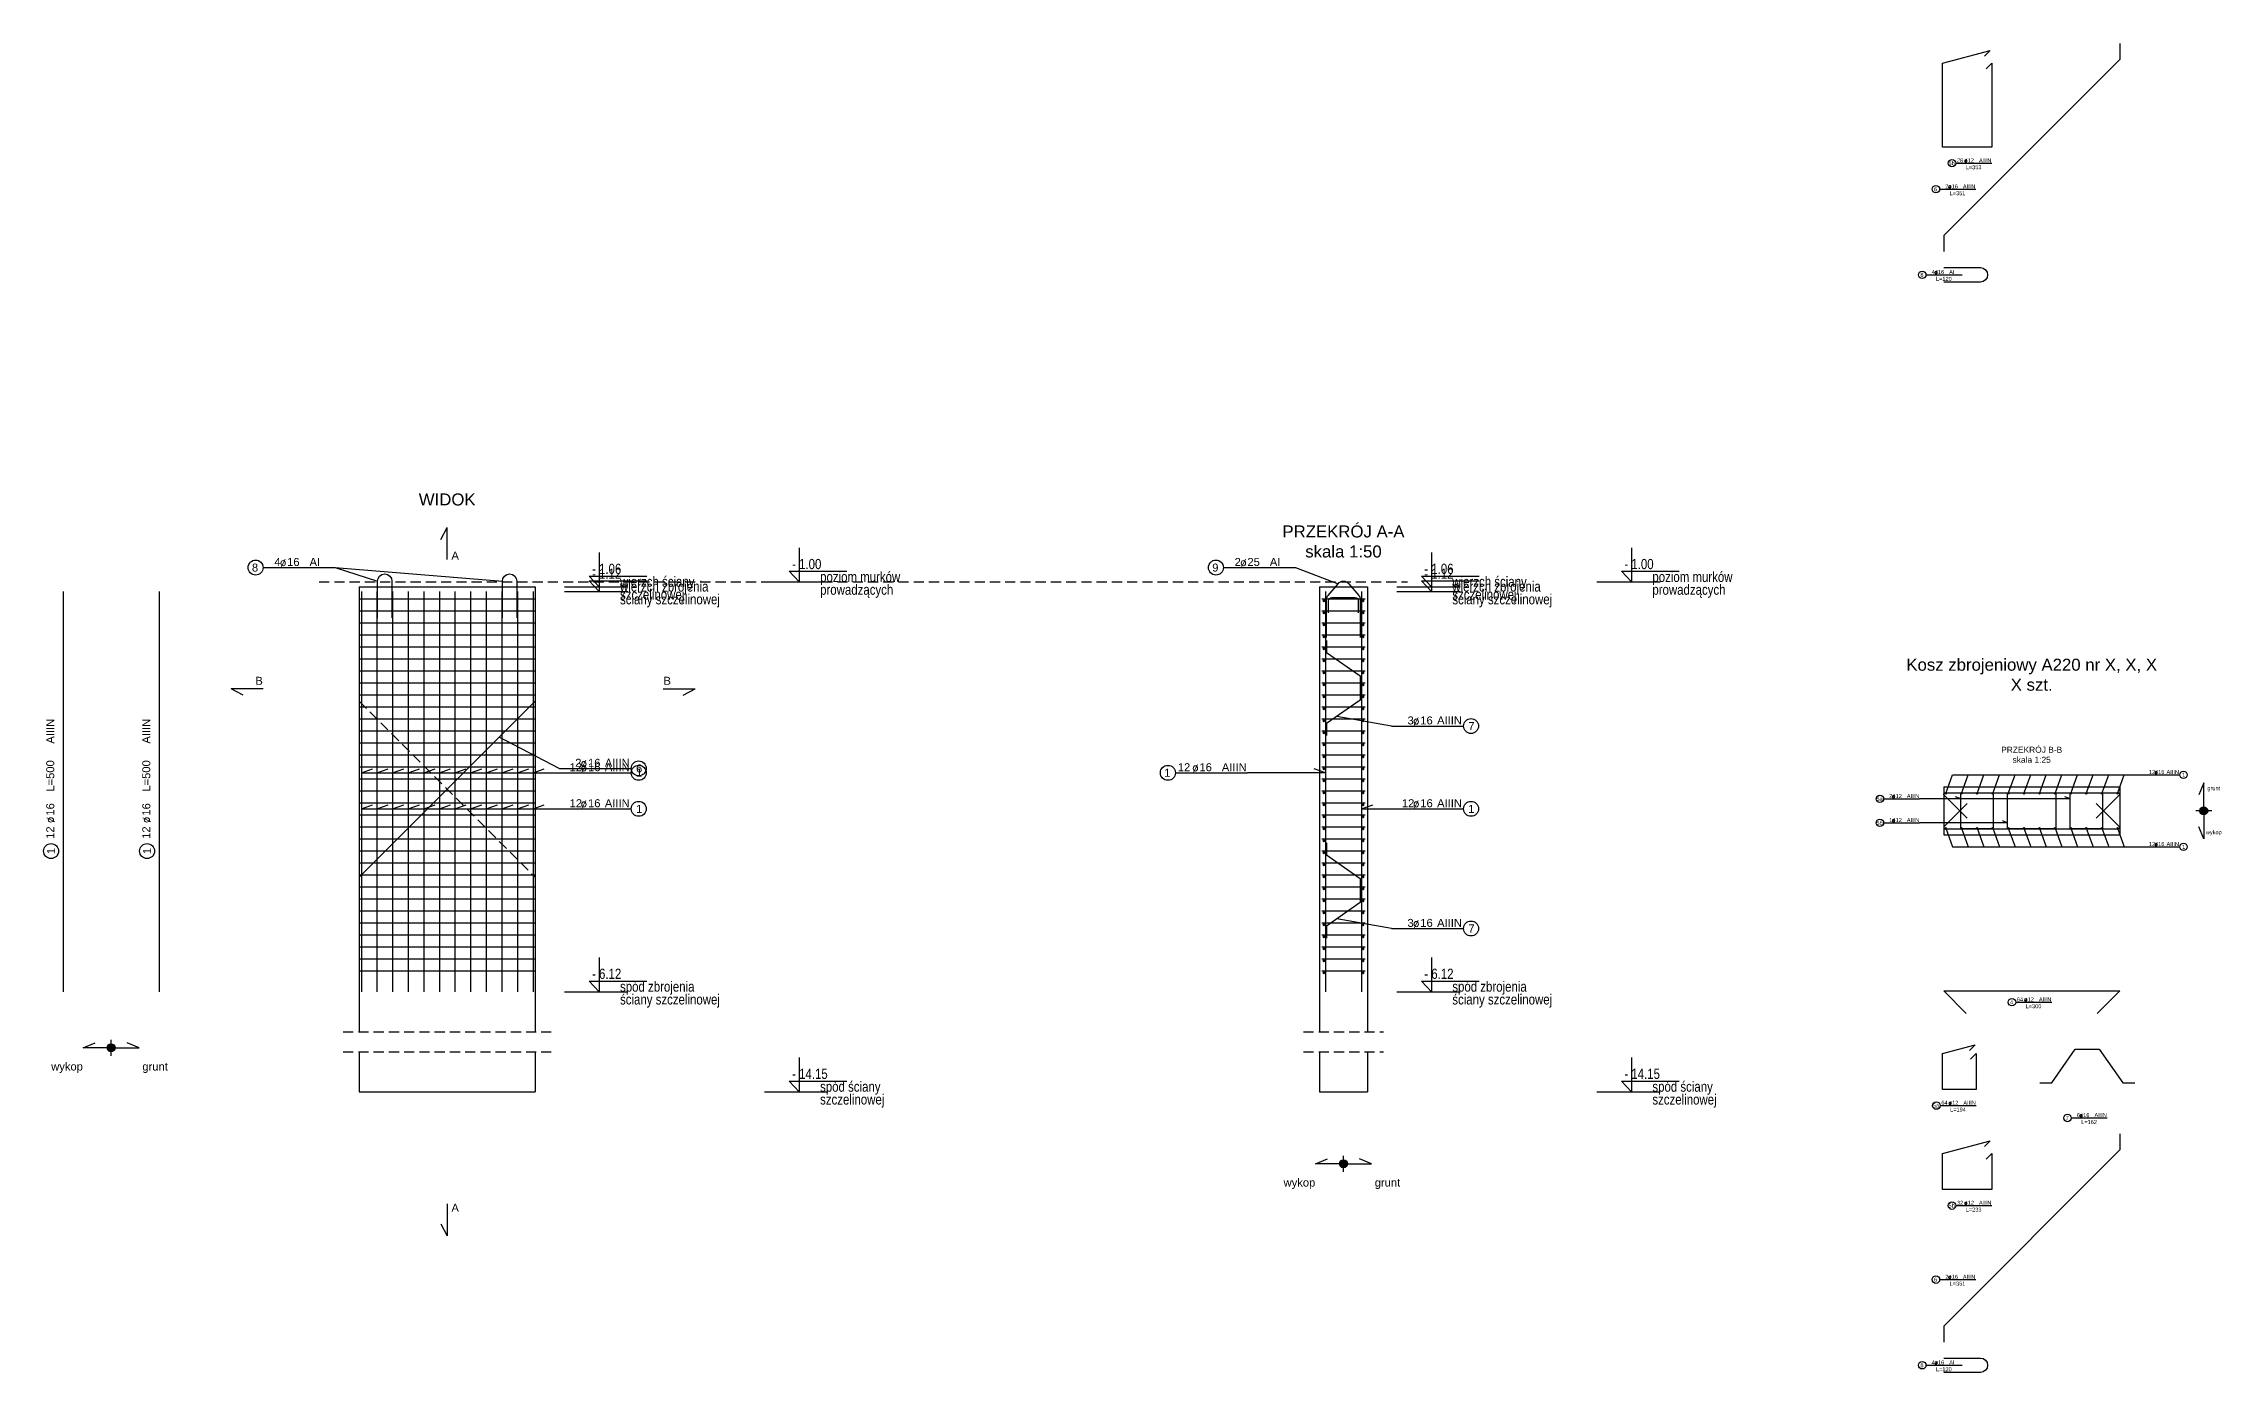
# Model space of a CAD drawing. Extents: x -5033 to 9347, y -16423 to -2430.
# Drawn here: x -1394 to 1327, y -7230 to -5569 of the extents above; entities that cross this region are included whole.
import ezdxf
from ezdxf.enums import TextEntityAlignment as Align

# ---------------------------------------------------------------- set-up
doc = ezdxf.new("R2010")
doc.units = 0
doc.header["$MEASUREMENT"] = 0
doc.linetypes.add('DASHED', pattern=[19.05, 12.7, -6.35])
for name, color, linetype in [('__SOL-KOTY_WYSOKOSCIOWE', 4, 'CONTINUOUS'), ('__SOL-OPISY', 4, 'CONTINUOUS'), ('__SOL-PRZERYWANA', 253, 'DASHED'), ('__SOL-WIDOK', 4, 'CONTINUOUS'), ('__SOL-ZBROJENIE', 3, 'CONTINUOUS')]:
    doc.layers.add(name, color=color, linetype=linetype)
doc.styles.add('ARIAL', font='arial.ttf', dxfattribs={"height": 2.5})
doc.styles.add('SIMPLEX', font='SIMPLEX.SHX', dxfattribs={"width": 0.8})
doc.styles.get("Standard").update_dxf_attribs({"font": 'arial.ttf'})

# ---------------------------------------------------------------- blocks, each defined once
blk = doc.blocks.new('OPIS_LEWY')
at = {"layer": '__SOL-OPISY'}
blk.add_line((-90, 0), (0, 0), dxfattribs=at)
blk.add_circle((-99.4, 0), 9.36, dxfattribs=at)
at = {"layer": '__SOL-OPISY', "style": 'SIMPLEX', "width": 0.9}
blk.add_text(' %%c ', height=10, dxfattribs=at).set_placement((-75, 0.5))
at = {"layer": '__SOL-OPISY', "style": 'ARIAL', "width": 0.8}
for tag, p in [('NUMER', (-99.4, 0)), ('DLUGOSC', (-58.9, -6.6))]:
    blk.add_attdef(tag, text='', height=10, dxfattribs=at).set_placement(p, align=Align.MIDDLE)
blk.add_attdef('ILOSC', text='', height=10, dxfattribs=at).set_placement((-74, 0.1), align=Align.RIGHT)
for tag, p in [('SREDNICA', (-65.8, 0.1)), ('STAL', (-42.7, 0.3))]:
    blk.add_attdef(tag, p, '', height=10, dxfattribs=at)
blk = doc.blocks.new('OPIS_PRET_BEZ_LINII')
at = {"layer": '__SOL-OPISY'}
blk.add_circle((25.7, 0), 9.36, dxfattribs=at)
at = {"layer": '__SOL-OPISY', "style": 'SIMPLEX', "width": 0.9}
blk.add_text(' %%c ', height=10, dxfattribs=at).set_placement((64.7, -4.8), align=Align.CENTER)
at = {"layer": '__SOL-OPISY', "style": 'ARIAL', "width": 0.8}
blk.add_attdef('NUMER', text='', height=10, dxfattribs=at).set_placement((25.7, 0), align=Align.MIDDLE)
blk.add_attdef('ILOSC', text='', height=10, dxfattribs=at).set_placement((56.9, -5.1), align=Align.RIGHT)
for tag, p in [('SREDNICA', (71, -5.1)), ('DLUGOSC', (95.1, -5.2)), ('STAL', (144.7, -5.2))]:
    blk.add_attdef(tag, p, '', height=10, dxfattribs=at)
blk = doc.blocks.new('OPIS_PRAWY')
at = {"layer": '__SOL-OPISY'}
blk.add_line((0, 0), (90, 0), dxfattribs=at)
blk.add_circle((99.4, 0), 9.36, dxfattribs=at)
at = {"layer": '__SOL-OPISY', "style": 'SIMPLEX', "width": 0.9}
blk.add_text(' %%c ', height=10, dxfattribs=at).set_placement((20.9, 0.5))
at = {"layer": '__SOL-OPISY', "style": 'ARIAL', "width": 0.8}
blk.add_attdef('ILOSC', text='', height=10, dxfattribs=at).set_placement((27.1, 0.1), align=Align.RIGHT)
for tag, p in [('SREDNICA', (35.4, 0.1)), ('STAL', (58.4, 0.5))]:
    blk.add_attdef(tag, p, '', height=10, dxfattribs=at)
for tag, p in [('NUMER', (99.4, 0)), ('DLUGOSC', (52.8, -6.1))]:
    blk.add_attdef(tag, text='', height=10, dxfattribs=at).set_placement(p, align=Align.MIDDLE)
blk = doc.blocks.new('KOTA')
at = {"layer": '__SOL-KOTY_WYSOKOSCIOWE'}
for p, q in [((0, 33.4), (0, 0)), ((-34, 0), (28, 0)), ((0, 0), (-9.9, 10.4)), ((-9.9, 10.4), (46.5, 10.4))]:
    blk.add_line(p, q, dxfattribs=at)
at = {"layer": '__SOL-KOTY_WYSOKOSCIOWE', "style": 'ARIAL', "width": 0.8}
blk.add_attdef('RZEDNA', (500.5, 15.9), '', height=10.4, dxfattribs=at)

msp = doc.modelspace()

# ---------------------------------------------------------------- hatches: boundary and pattern name
at = {"layer": '__SOL-OPISY'}
for points in [[(1310, -6528, 1), (1300, -6528, 1)], [(-1305, -6824, 1), (-1315, -6824, 1)], [(235, -6969, 1), (225, -6969, 1)]]:
    msp.add_hatch(color=256, dxfattribs=at).paths.add_polyline_path(points)
at = {"layer": '__SOL-ZBROJENIE'}
for points in [[(207.2, -6265.5, 1), (204.8, -6265.5, 1)], [(207.2, -6280.5, 1), (204.8, -6280.5, 1)], [(255.2, -6265.5, 1), (252.8, -6265.5, 1)], [(255.2, -6280.5, 1), (252.8, -6280.5, 1)], [(207.2, -6295.5, 1), (204.8, -6295.5, 1)], [(207.2, -6310.5, 1), (204.8, -6310.5, 1)], [(255.2, -6295.5, 1), (252.8, -6295.5, 1)], [(255.2, -6310.5, 1), (252.8, -6310.5, 1)], [(207.2, -6325.5, 1), (204.8, -6325.5, 1)], [(207.2, -6340.5, 1), (204.8, -6340.5, 1)], [(255.2, -6325.5, 1), (252.8, -6325.5, 1)], [(255.2, -6340.5, 1), (252.8, -6340.5, 1)], [(207.2, -6355.5, 1), (204.8, -6355.5, 1)], [(255.2, -6355.5, 1), (252.8, -6355.5, 1)], [(207.2, -6370.5, 1), (204.8, -6370.5, 1)], [(207.2, -6385.5, 1), (204.8, -6385.5, 1)], [(255.2, -6370.5, 1), (252.8, -6370.5, 1)], [(255.2, -6385.5, 1), (252.8, -6385.5, 1)], [(207.2, -6400.5, 1), (204.8, -6400.5, 1)], [(207.2, -6415.5, 1), (204.8, -6415.5, 1)], [(255.2, -6400.5, 1), (252.8, -6400.5, 1)], [(255.2, -6415.5, 1), (252.8, -6415.5, 1)], [(207.2, -6430.5, 1), (204.8, -6430.5, 1)], [(207.2, -6445.5, 1), (204.8, -6445.5, 1)], [(255.2, -6430.5, 1), (252.8, -6430.5, 1)], [(255.2, -6445.5, 1), (252.8, -6445.5, 1)], [(207.2, -6460.5, 1), (204.8, -6460.5, 1)], [(207.2, -6475.5, 1), (204.8, -6475.5, 1)], [(255.2, -6460.5, 1), (252.8, -6460.5, 1)], [(255.2, -6475.5, 1), (252.8, -6475.5, 1)], [(207.2, -6490.5, 1), (204.8, -6490.5, 1)], [(207.2, -6505.5, 1), (204.8, -6505.5, 1)], [(255.2, -6490.5, 1), (252.8, -6490.5, 1)], [(255.2, -6505.5, 1), (252.8, -6505.5, 1)], [(207.2, -6520.5, 1), (204.8, -6520.5, 1)], [(255.2, -6520.5, 1), (252.8, -6520.5, 1)], [(983.55, -6506.3, 1), (981.95, -6506.3, 1)], [(1003.05, -6506.3, 1), (1001.45, -6506.3, 1)], [(1022.55, -6506.3, 1), (1020.95, -6506.3, 1)], [(1042.05, -6506.3, 1), (1040.45, -6506.3, 1)], [(1061.55, -6506.3, 1), (1059.95, -6506.3, 1)], [(1081.05, -6506.3, 1), (1079.45, -6506.3, 1)], [(1100.55, -6506.3, 1), (1098.95, -6506.3, 1)], [(1120.05, -6506.3, 1), (1118.45, -6506.3, 1)], [(1139.55, -6506.3, 1), (1137.95, -6506.3, 1)], [(1159.05, -6506.3, 1), (1157.45, -6506.3, 1)], [(1178.55, -6506.3, 1), (1176.95, -6506.3, 1)], [(1198.05, -6506.3, 1), (1196.45, -6506.3, 1)], [(207.2, -6535.5, 1), (204.8, -6535.5, 1)], [(207.2, -6550.5, 1), (204.8, -6550.5, 1)], [(255.2, -6535.5, 1), (252.8, -6535.5, 1)], [(255.2, -6550.5, 1), (252.8, -6550.5, 1)], [(983.55, -6549.7, 1), (981.95, -6549.7, 1)], [(1003.05, -6549.7, 1), (1001.45, -6549.7, 1)], [(1022.55, -6549.7, 1), (1020.95, -6549.7, 1)], [(1042.05, -6549.7, 1), (1040.45, -6549.7, 1)], [(1061.55, -6549.7, 1), (1059.95, -6549.7, 1)], [(1081.05, -6549.7, 1), (1079.45, -6549.7, 1)], [(1100.55, -6549.7, 1), (1098.95, -6549.7, 1)], [(1120.05, -6549.7, 1), (1118.45, -6549.7, 1)], [(1139.55, -6549.7, 1), (1137.95, -6549.7, 1)], [(1159.05, -6549.7, 1), (1157.45, -6549.7, 1)], [(1178.55, -6549.7, 1), (1176.95, -6549.7, 1)], [(1198.05, -6549.7, 1), (1196.45, -6549.7, 1)], [(207.2, -6565.5, 1), (204.8, -6565.5, 1)], [(207.2, -6580.5, 1), (204.8, -6580.5, 1)], [(255.2, -6565.5, 1), (252.8, -6565.5, 1)], [(255.2, -6580.5, 1), (252.8, -6580.5, 1)], [(207.2, -6595.5, 1), (204.8, -6595.5, 1)], [(207.2, -6610.5, 1), (204.8, -6610.5, 1)], [(255.2, -6595.5, 1), (252.8, -6595.5, 1)], [(255.2, -6610.5, 1), (252.8, -6610.5, 1)], [(207.2, -6625.5, 1), (204.8, -6625.5, 1)], [(207.2, -6640.5, 1), (204.8, -6640.5, 1)], [(255.2, -6625.5, 1), (252.8, -6625.5, 1)], [(255.2, -6640.5, 1), (252.8, -6640.5, 1)], [(207.2, -6655.5, 1), (204.8, -6655.5, 1)], [(255.2, -6655.5, 1), (252.8, -6655.5, 1)], [(207.2, -6670.5, 1), (204.8, -6670.5, 1)], [(207.2, -6685.5, 1), (204.8, -6685.5, 1)], [(255.2, -6670.5, 1), (252.8, -6670.5, 1)], [(255.2, -6685.5, 1), (252.8, -6685.5, 1)], [(207.2, -6700.5, 1), (204.8, -6700.5, 1)], [(207.2, -6715.5, 1), (204.8, -6715.5, 1)], [(255.2, -6700.5, 1), (252.8, -6700.5, 1)], [(255.2, -6715.5, 1), (252.8, -6715.5, 1)], [(207.2, -6730.5, 1), (204.8, -6730.5, 1)], [(255.2, -6730.5, 1), (252.8, -6730.5, 1)]]:
    msp.add_hatch(color=256, dxfattribs=at).paths.add_polyline_path(points)

# ---------------------------------------------------------------- linework, layer by layer
at = {"layer": '__SOL-OPISY'}
for p, q in [((-898, -6189), (-890, -6174)), ((-890, -6214), (-890, -6174)), ((-1030, -6224), (-977, -6241)), ((-1030, -6224), (-821, -6241)), ((170, -6224), (223.5, -6244.22)), ((-1120, -6375.5), (-1160, -6375.5)), ((-1145, -6383.5), (-1160, -6375.5)), ((-620, -6375.5), (-580, -6375.5)), ((-595, -6383.5), (-580, -6375.5)), ((290, -6422.03), (221.52, -6410.15)), ((-750, -6475), (-825, -6436)), ((-997.25, -6480.5), (-983.15, -6475.37)), ((-977.75, -6480.5), (-963.65, -6475.37)), ((-958.25, -6480.5), (-944.15, -6475.37)), ((-938.75, -6480.5), (-924.65, -6475.37)), ((-919.25, -6480.5), (-905.15, -6475.37)), ((-899.75, -6480.5), (-885.65, -6475.37)), ((-880.25, -6480.5), (-866.15, -6475.37)), ((-860.75, -6480.5), (-846.65, -6475.37)), ((-841.25, -6480.5), (-827.15, -6475.37)), ((-821.75, -6480.5), (-807.65, -6475.37)), ((-802.25, -6480.5), (-788.15, -6475.37)), ((-782.75, -6480.5), (-768.65, -6475.37)), ((207.5, -6480.5), (193.41, -6475.37)), ((-997.25, -6480.5), (-750, -6480.5)), ((207.5, -6480.5), (110, -6480.5)), ((982.75, -6506.3), (991.23, -6483)), ((991.23, -6483), (1230, -6483)), ((1002.25, -6506.3), (1010.73, -6483)), ((1021.75, -6506.3), (1030.23, -6483)), ((1041.25, -6506.3), (1049.73, -6483)), ((1060.75, -6506.3), (1069.23, -6483)), ((1080.25, -6506.3), (1088.73, -6483)), ((1099.75, -6506.3), (1108.23, -6483)), ((1119.25, -6506.3), (1127.73, -6483)), ((1138.75, -6506.3), (1147.23, -6483)), ((1158.25, -6506.3), (1166.73, -6483)), ((1177.75, -6506.3), (1186.23, -6483)), ((1197.25, -6506.3), (1205.73, -6483)), ((1305, -6493), (1299, -6508)), ((1305, -6528), (1305, -6493)), ((-997.25, -6525.5), (-983.15, -6520.37)), ((-997.25, -6525.5), (-750, -6525.5)), ((-977.75, -6525.5), (-963.65, -6520.37)), ((-958.25, -6525.5), (-944.15, -6520.37)), ((-938.75, -6525.5), (-924.65, -6520.37)), ((-919.25, -6525.5), (-905.15, -6520.37)), ((-899.75, -6525.5), (-885.65, -6520.37)), ((-880.25, -6525.5), (-866.15, -6520.37)), ((-860.75, -6525.5), (-846.65, -6520.37)), ((-841.25, -6525.5), (-827.15, -6520.37)), ((-821.75, -6525.5), (-807.65, -6520.37)), ((-802.25, -6525.5), (-788.15, -6520.37)), ((-782.75, -6525.5), (-768.65, -6520.37)), ((252.5, -6525.5), (266.6, -6520.37)), ((252.5, -6525.5), (290, -6525.5)), ((1137.95, -6513), (950, -6513)), ((1001.45, -6513), (994.87, -6510.61)), ((1137.95, -6513), (1131.37, -6510.61)), ((1315, -6528), (1295, -6528)), ((1305, -6528), (1305, -6563)), ((1059.95, -6543), (950, -6543)), ((982.75, -6549.7), (991.23, -6573)), ((1002.25, -6549.7), (1010.73, -6573)), ((1021.75, -6549.7), (1030.23, -6573)), ((1041.25, -6549.7), (1049.73, -6573)), ((1059.95, -6543), (1053.37, -6540.61)), ((1060.75, -6549.7), (1069.23, -6573)), ((1080.25, -6549.7), (1088.73, -6573)), ((1099.75, -6549.7), (1108.23, -6573)), ((1119.25, -6549.7), (1127.73, -6573)), ((1138.75, -6549.7), (1147.23, -6573)), ((1158.25, -6549.7), (1166.73, -6573)), ((1177.75, -6549.7), (1186.23, -6573)), ((1197.25, -6549.7), (1205.73, -6573)), ((1305, -6563), (1299, -6548)), ((991.23, -6573), (1230, -6573)), ((290, -6675.03), (221.52, -6663.15)), ((-1345, -6824), (-1330, -6818)), ((-1310, -6824), (-1345, -6824)), ((-1310, -6834), (-1310, -6814)), ((-1310, -6824), (-1275, -6824)), ((-1275, -6824), (-1290, -6818)), ((195, -6969), (210, -6963)), ((230, -6979), (230, -6959)), ((265, -6969), (250, -6963)), ((230, -6969), (195, -6969)), ((230, -6969), (265, -6969)), ((-890, -7019), (-890, -7059)), ((-898, -7044), (-890, -7059))]:
    msp.add_line(p, q, dxfattribs=at)
for centre in [(1305, -6528), (-1310, -6824), (230, -6969)]:
    msp.add_circle(centre, 5, dxfattribs=at)
at = {"layer": '__SOL-PRZERYWANA'}
for p, q in [((-1050, -6242), (310, -6242)), ((-1020, -6804), (-760, -6804)), ((-1020, -6829), (-760, -6829)), ((180, -6804), (280, -6804)), ((180, -6829), (280, -6829))]:
    msp.add_line(p, q, dxfattribs=at)
msp.add_lwpolyline([(-1000, -6371), (-1000, -6391), (-780, -6611), (-780, -6631)], dxfattribs=at)
at = {"layer": '__SOL-WIDOK'}
for p, q in [((-1000, -6248), (-1000, -6804)), ((-1000, -6248), (-780, -6248)), ((-780, -6248), (-780, -6804)), ((200, -6248), (200, -6804)), ((200, -6248), (260, -6248)), ((260, -6248), (260, -6804)), ((980, -6498), (980, -6558)), ((980, -6498), (1200, -6498)), ((1200, -6498), (1200, -6558)), ((980, -6558), (1200, -6558)), ((-1000, -6829), (-1000, -6879)), ((-780, -6829), (-780, -6879)), ((200, -6829), (200, -6879)), ((260, -6829), (260, -6879)), ((-1000, -6879), (-780, -6879)), ((200, -6879), (260, -6879))]:
    msp.add_line(p, q, dxfattribs=at)
at = {"layer": '__SOL-ZBROJENIE'}
for p, q in [((-1370, -6254), (-1370, -6754)), ((-1250, -6254), (-1250, -6754)), ((-997.25, -6254), (-997.25, -6754)), ((-977.75, -6254), (-977.75, -6754)), ((-958.25, -6254), (-958.25, -6754)), ((-938.75, -6254), (-938.75, -6754)), ((-919.25, -6254), (-919.25, -6754)), ((-899.75, -6254), (-899.75, -6754)), ((-880.25, -6254), (-880.25, -6754)), ((-860.75, -6254), (-860.75, -6754)), ((-841.25, -6254), (-841.25, -6754)), ((-821.75, -6254), (-821.75, -6754)), ((-802.25, -6254), (-802.25, -6754)), ((-782.75, -6254), (-782.75, -6754)), ((207.5, -6254), (207.5, -6754)), ((252.5, -6254), (252.5, -6754)), ((-1000, -6263), (-780, -6263)), ((-1000, -6278), (-780, -6278)), ((203, -6263), (257, -6263)), ((203, -6278), (257, -6278)), ((-1000, -6293), (-780, -6293)), ((-1000, -6308), (-780, -6308)), ((203, -6293), (257, -6293)), ((203, -6308), (257, -6308)), ((-1000, -6323), (-780, -6323)), ((-1000, -6338), (-780, -6338)), ((203, -6323), (257, -6323)), ((203, -6338), (257, -6338)), ((-1000, -6353), (-780, -6353)), ((-1000, -6368), (-780, -6368)), ((203, -6353), (257, -6353)), ((203, -6368), (257, -6368)), ((-1000, -6383), (-780, -6383)), ((203, -6383), (257, -6383)), ((-1000, -6398), (-780, -6398)), ((-1000, -6413), (-780, -6413)), ((203, -6398), (257, -6398)), ((203, -6413), (257, -6413)), ((-1000, -6428), (-780, -6428)), ((-1000, -6443), (-780, -6443)), ((203, -6428), (257, -6428)), ((203, -6443), (257, -6443)), ((-1000, -6458), (-780, -6458)), ((-1000, -6473), (-780, -6473)), ((203, -6458), (257, -6458)), ((203, -6473), (257, -6473)), ((-1000, -6488), (-780, -6488)), ((-1000, -6503), (-780, -6503)), ((203, -6488), (257, -6488)), ((203, -6503), (257, -6503)), ((-1000, -6518), (-780, -6518)), ((203, -6518), (257, -6518)), ((-1000, -6533), (-780, -6533)), ((-1000, -6548), (-780, -6548)), ((203, -6533), (257, -6533)), ((203, -6548), (257, -6548)), ((-1000, -6563), (-780, -6563)), ((-1000, -6578), (-780, -6578)), ((203, -6563), (257, -6563)), ((203, -6578), (257, -6578)), ((-1000, -6593), (-780, -6593)), ((-1000, -6608), (-780, -6608)), ((203, -6593), (257, -6593)), ((203, -6608), (257, -6608)), ((-1000, -6623), (-780, -6623)), ((-1000, -6638), (-780, -6638)), ((203, -6623), (257, -6623)), ((203, -6638), (257, -6638)), ((-1000, -6653), (-780, -6653)), ((203, -6653), (257, -6653)), ((-1000, -6668), (-780, -6668)), ((-1000, -6683), (-780, -6683)), ((203, -6668), (257, -6668)), ((203, -6683), (257, -6683)), ((-1000, -6698), (-780, -6698)), ((-1000, -6713), (-780, -6713)), ((203, -6698), (257, -6698)), ((203, -6713), (257, -6713)), ((-1000, -6728), (-780, -6728)), ((203, -6728), (257, -6728))]:
    msp.add_line(p, q, dxfattribs=at)
for points in [[(1033.03, -5600.78), (1040.1, -5593.71), (1040.1, -5698.71), (978.4, -5698.71), (978.4, -5593.71), (1038, -5577.74), (1030.93, -5584.81)], [(1200, -5569.21), (1200, -5589.21), (980, -5809.21), (980, -5829.21)], [(209, -6315.09), (209, -6330.09), (251, -6359.5), (251, -6389.5), (209, -6418.91), (209, -6433.91)], [(-780, -6371), (-780, -6391), (-1000, -6611), (-1000, -6631)], [(209, -6568.09), (209, -6583.09), (251, -6612.5), (251, -6642.5), (209, -6671.91), (209, -6686.91)], [(1008.28, -6781.28), (980, -6753), (1200, -6753), (1171.72, -6781.28)], [(1013.53, -6838.36), (1020.6, -6831.28), (1020.6, -6876.28), (978.4, -6876.28), (978.4, -6831.28), (1019.16, -6820.36), (1012.09, -6827.43)], [(1100, -6867.78), (1115, -6867.78), (1144.41, -6825.78), (1174.41, -6825.78), (1203.82, -6867.78), (1218.82, -6867.78)], [(1200, -6931.78), (1200, -6951.78), (980, -7171.78), (980, -7191.78)], [(1033.03, -6963.36), (1040.1, -6956.28), (1040.1, -7001.28), (978.4, -7001.28), (978.4, -6956.28), (1038, -6940.31), (1030.93, -6947.39)]]:
    msp.add_lwpolyline(points, dxfattribs=at)
for points in [[(980, -5849.21), (1025.86, -5849.21, -1), (1025.86, -5867.21), (980, -5867.21)], [(-977, -6286.86), (-977, -6241, -1), (-959, -6241), (-959, -6286.86)], [(-821, -6286.86), (-821, -6241, -1), (-803, -6241), (-803, -6286.86)], [(209, -6311.5), (209, -6263, -0.22), (211, -6259.12), (223.5, -6244.22, -0.5), (236.5, -6244.22), (249, -6259.12, -0.22), (251, -6263), (251, -6311.5)], [(211.5, -6280.5), (211.5, -6265.5, -0.48), (215.5, -6261.5), (244.5, -6261.5, -0.48), (248.5, -6265.5), (248.5, -6280.5)], [(1009.28, -6537.28), (981, -6509, -0.7), (981.5, -6505.5), (1198.5, -6505.5, -0.7), (1199, -6509), (1170.72, -6537.28)], [(1009.28, -6537.28), (981, -6509, -0.7), (981.5, -6505.5), (1198.5, -6505.5, -0.7), (1199, -6509), (1170.72, -6537.28)], [(1009.28, -6518.72), (981, -6547, 0.7), (981.5, -6550.5), (1198.5, -6550.5, 0.7), (1199, -6547), (1170.72, -6518.72)], [(1009.28, -6518.72), (981, -6547, 0.7), (981.5, -6550.5), (1198.5, -6550.5, 0.7), (1199, -6547), (1170.72, -6518.72)], [(980, -7211.78), (1025.86, -7211.78, -1), (1025.86, -7229.78), (980, -7229.78)]]:
    msp.add_lwpolyline(points, format="xyb", dxfattribs=at)
for points in [[(1001.95, -6505.5), (1041.55, -6505.5, -0.414214), (1042.05, -6506), (1042.05, -6550, -0.414214), (1041.55, -6550.5), (1001.95, -6550.5, -0.414214), (1001.45, -6550), (1001.45, -6506, -0.414214)], [(1060.45, -6505.5), (1119.55, -6505.5, -0.414214), (1120.05, -6506), (1120.05, -6550, -0.414214), (1119.55, -6550.5), (1060.45, -6550.5, -0.414214), (1059.95, -6550), (1059.95, -6506, -0.414214)], [(1138.45, -6505.5), (1178.05, -6505.5, -0.414214), (1178.55, -6506), (1178.55, -6550, -0.414214), (1178.05, -6550.5), (1138.45, -6550.5, -0.414214), (1137.95, -6550), (1137.95, -6506, -0.414214)]]:
    msp.add_lwpolyline(points, format="xyb", close=True, dxfattribs=at)
for centre, radius in [((206, -6265.5), 1.2), ((206, -6280.5), 1.2), ((254, -6265.5), 1.2), ((254, -6280.5), 1.2), ((206, -6295.5), 1.2), ((206, -6310.5), 1.2), ((254, -6295.5), 1.2), ((254, -6310.5), 1.2), ((206, -6325.5), 1.2), ((206, -6340.5), 1.2), ((254, -6325.5), 1.2), ((254, -6340.5), 1.2), ((206, -6355.5), 1.2), ((254, -6355.5), 1.2), ((206, -6370.5), 1.2), ((206, -6385.5), 1.2), ((254, -6370.5), 1.2), ((254, -6385.5), 1.2), ((206, -6400.5), 1.2), ((206, -6415.5), 1.2), ((254, -6400.5), 1.2), ((254, -6415.5), 1.2), ((206, -6430.5), 1.2), ((206, -6445.5), 1.2), ((254, -6430.5), 1.2), ((254, -6445.5), 1.2), ((206, -6460.5), 1.2), ((206, -6475.5), 1.2), ((254, -6460.5), 1.2), ((254, -6475.5), 1.2), ((206, -6490.5), 1.2), ((206, -6505.5), 1.2), ((254, -6490.5), 1.2), ((254, -6505.5), 1.2), ((206, -6520.5), 1.2), ((254, -6520.5), 1.2), ((982.75, -6506.3), 0.8), ((1002.25, -6506.3), 0.8), ((1021.75, -6506.3), 0.8), ((1041.25, -6506.3), 0.8), ((1060.75, -6506.3), 0.8), ((1080.25, -6506.3), 0.8), ((1099.75, -6506.3), 0.8), ((1119.25, -6506.3), 0.8), ((1138.75, -6506.3), 0.8), ((1158.25, -6506.3), 0.8), ((1177.75, -6506.3), 0.8), ((1197.25, -6506.3), 0.8), ((206, -6535.5), 1.2), ((206, -6550.5), 1.2), ((254, -6535.5), 1.2), ((254, -6550.5), 1.2), ((982.75, -6549.7), 0.8), ((1002.25, -6549.7), 0.8), ((1021.75, -6549.7), 0.8), ((1041.25, -6549.7), 0.8), ((1060.75, -6549.7), 0.8), ((1080.25, -6549.7), 0.8), ((1099.75, -6549.7), 0.8), ((1119.25, -6549.7), 0.8), ((1138.75, -6549.7), 0.8), ((1158.25, -6549.7), 0.8), ((1177.75, -6549.7), 0.8), ((1197.25, -6549.7), 0.8), ((206, -6565.5), 1.2), ((206, -6580.5), 1.2), ((254, -6565.5), 1.2), ((254, -6580.5), 1.2), ((206, -6595.5), 1.2), ((206, -6610.5), 1.2), ((254, -6595.5), 1.2), ((254, -6610.5), 1.2), ((206, -6625.5), 1.2), ((206, -6640.5), 1.2), ((254, -6625.5), 1.2), ((254, -6640.5), 1.2), ((206, -6655.5), 1.2), ((254, -6655.5), 1.2), ((206, -6670.5), 1.2), ((206, -6685.5), 1.2), ((254, -6670.5), 1.2), ((254, -6685.5), 1.2), ((206, -6700.5), 1.2), ((206, -6715.5), 1.2), ((254, -6700.5), 1.2), ((254, -6715.5), 1.2), ((206, -6730.5), 1.2), ((254, -6730.5), 1.2)]:
    msp.add_circle(centre, radius, dxfattribs=at)

# ---------------------------------------------------------------- block references
at = {"layer": '__SOL-KOTY_WYSOKOSCIOWE'}
ref = msp.add_blockref('KOTA', (-450, -6242), dxfattribs=dict(at, xscale=1.28, yscale=1.28, zscale=1.28))
ref.add_attrib('RZEDNA', '- 1.00', (-459, -6226), dxfattribs={"height": 12.8, "style": 'ARIAL', "width": 0.8})
ref.add_attrib('OPIS1', 'poziom murków', (-424, -6242), dxfattribs={"height": 12.8, "style": 'ARIAL', "width": 0.8})
ref.add_attrib('OPIS2', 'prowadzących', (-424, -6258), dxfattribs={"height": 12.8, "style": 'ARIAL', "width": 0.8})
ref = msp.add_blockref('KOTA', (590, -6242), dxfattribs=dict(at, xscale=1.28, yscale=1.28, zscale=1.28))
ref.add_attrib('RZEDNA', '- 1.00', (581, -6226), dxfattribs={"height": 12.8, "style": 'ARIAL', "width": 0.8})
ref.add_attrib('OPIS1', 'poziom murków', (616, -6242), dxfattribs={"height": 12.8, "style": 'ARIAL', "width": 0.8})
ref.add_attrib('OPIS2', 'prowadzących', (616, -6258), dxfattribs={"height": 12.8, "style": 'ARIAL', "width": 0.8})
ref = msp.add_blockref('KOTA', (-700, -6248), dxfattribs=dict(at, xscale=1.28, yscale=1.28, zscale=1.28))
ref.add_attrib('RZEDNA', '- 1.06', (-709, -6232), dxfattribs={"height": 12.8, "style": 'ARIAL', "width": 0.8})
ref.add_attrib('OPIS1', 'wierzch ściany', (-674, -6248), dxfattribs={"height": 12.8, "style": 'ARIAL', "width": 0.8})
ref.add_attrib('OPIS2', 'szczelinowej', (-674, -6264), dxfattribs={"height": 12.8, "style": 'ARIAL', "width": 0.8})
ref = msp.add_blockref('KOTA', (-700, -6254), dxfattribs=dict(at, xscale=1.28, yscale=1.28, zscale=1.28))
ref.add_attrib('RZEDNA', '- 1.12', (-709, -6238), dxfattribs={"height": 12.8, "style": 'ARIAL', "width": 0.8})
ref.add_attrib('OPIS1', 'wierzch zbrojenia', (-674, -6254), dxfattribs={"height": 12.8, "style": 'ARIAL', "width": 0.8})
ref.add_attrib('OPIS2', 'ściany szczelinowej', (-674, -6270), dxfattribs={"height": 12.8, "style": 'ARIAL', "width": 0.8})
ref = msp.add_blockref('KOTA', (340, -6248), dxfattribs=dict(at, xscale=1.28, yscale=1.28, zscale=1.28))
ref.add_attrib('RZEDNA', '- 1.06', (331, -6232), dxfattribs={"height": 12.8, "style": 'ARIAL', "width": 0.8})
ref.add_attrib('OPIS1', 'wierzch ściany', (366, -6248), dxfattribs={"height": 12.8, "style": 'ARIAL', "width": 0.8})
ref.add_attrib('OPIS2', 'szczelinowej', (366, -6264), dxfattribs={"height": 12.8, "style": 'ARIAL', "width": 0.8})
ref = msp.add_blockref('KOTA', (340, -6254), dxfattribs=dict(at, xscale=1.28, yscale=1.28, zscale=1.28))
ref.add_attrib('RZEDNA', '- 1.12', (331, -6238), dxfattribs={"height": 12.8, "style": 'ARIAL', "width": 0.8})
ref.add_attrib('OPIS1', 'wierzch zbrojenia', (366, -6254), dxfattribs={"height": 12.8, "style": 'ARIAL', "width": 0.8})
ref.add_attrib('OPIS2', 'ściany szczelinowej', (366, -6270), dxfattribs={"height": 12.8, "style": 'ARIAL', "width": 0.8})
ref = msp.add_blockref('KOTA', (-700, -6754), dxfattribs=dict(at, xscale=1.28, yscale=1.28, zscale=1.28))
ref.add_attrib('RZEDNA', '- 6.12', (-709, -6738), dxfattribs={"height": 12.8, "style": 'ARIAL', "width": 0.8})
ref.add_attrib('OPIS1', 'spód zbrojenia', (-674, -6754), dxfattribs={"height": 12.8, "style": 'ARIAL', "width": 0.8})
ref.add_attrib('OPIS2', 'ściany szczelinowej', (-674, -6770), dxfattribs={"height": 12.8, "style": 'ARIAL', "width": 0.8})
ref = msp.add_blockref('KOTA', (340, -6754), dxfattribs=dict(at, xscale=1.28, yscale=1.28, zscale=1.28))
ref.add_attrib('RZEDNA', '- 6.12', (331, -6738), dxfattribs={"height": 12.8, "style": 'ARIAL', "width": 0.8})
ref.add_attrib('OPIS1', 'spód zbrojenia', (366, -6754), dxfattribs={"height": 12.8, "style": 'ARIAL', "width": 0.8})
ref.add_attrib('OPIS2', 'ściany szczelinowej', (366, -6770), dxfattribs={"height": 12.8, "style": 'ARIAL', "width": 0.8})
ref = msp.add_blockref('KOTA', (-450, -6879), dxfattribs=dict(at, xscale=1.28, yscale=1.28, zscale=1.28))
ref.add_attrib('RZEDNA', '- 14.15', (-459, -6863), dxfattribs={"height": 12.8, "style": 'ARIAL', "width": 0.8})
ref.add_attrib('OPIS1', 'spód ściany', (-424, -6879), dxfattribs={"height": 12.8, "style": 'ARIAL', "width": 0.8})
ref.add_attrib('OPIS2', 'szczelinowej', (-424, -6895), dxfattribs={"height": 12.8, "style": 'ARIAL', "width": 0.8})
ref = msp.add_blockref('KOTA', (590, -6879), dxfattribs=dict(at, xscale=1.28, yscale=1.28, zscale=1.28))
ref.add_attrib('RZEDNA', '- 14.15', (581, -6863), dxfattribs={"height": 12.8, "style": 'ARIAL', "width": 0.8})
ref.add_attrib('OPIS1', 'spód ściany', (616, -6879), dxfattribs={"height": 12.8, "style": 'ARIAL', "width": 0.8})
ref.add_attrib('OPIS2', 'szczelinowej', (616, -6895), dxfattribs={"height": 12.8, "style": 'ARIAL', "width": 0.8})
at = {"layer": '__SOL-OPISY'}
ref = msp.add_blockref('OPIS_LEWY', (1040.1, -5718.71), dxfattribs=dict(at, xscale=0.5, yscale=0.5, zscale=0.5))
ref.add_attrib('ILOSC', '28', (996.6, -5717.71), dxfattribs={"height": 5, "style": 'ARIAL'})
ref.add_attrib('SREDNICA', '12', (1010.1, -5717.71), dxfattribs={"height": 5, "style": 'ARIAL'})
ref.add_attrib('DLUGOSC', 'L=353', (1007.6, -5726.21), dxfattribs={"height": 5, "style": 'ARIAL'})
ref.add_attrib('STAL', 'AIIIN', (1024.1, -5717.71), dxfattribs={"height": 5, "style": 'ARIAL'})
ref.add_attrib('NUMER', '5b', (986.1, -5721.21), dxfattribs={"height": 5, "style": 'ARIAL'})
ref = msp.add_blockref('OPIS_LEWY', (1020, -5751.21), dxfattribs=dict(at, xscale=0.5, yscale=0.5, zscale=0.5))
ref.add_attrib('ILOSC', '2', (982, -5750.21), dxfattribs={"height": 5, "style": 'ARIAL'})
ref.add_attrib('SREDNICA', '16', (990, -5750.21), dxfattribs={"height": 5, "style": 'ARIAL'})
ref.add_attrib('DLUGOSC', 'L=351', (987.5, -5758.71), dxfattribs={"height": 5, "style": 'ARIAL'})
ref.add_attrib('STAL', 'AIIIN', (1004, -5750.21), dxfattribs={"height": 5, "style": 'ARIAL'})
ref.add_attrib('NUMER', '6', (968, -5753.71), dxfattribs={"height": 5, "style": 'ARIAL'})
ref = msp.add_blockref('OPIS_LEWY', (1002.93, -5858.21), dxfattribs=dict(at, xscale=0.5, yscale=0.5, zscale=0.5))
ref.add_attrib('ILOSC', '4', (964.93, -5857.21), dxfattribs={"height": 5, "style": 'ARIAL'})
ref.add_attrib('SREDNICA', '16', (972.93, -5857.21), dxfattribs={"height": 5, "style": 'ARIAL'})
ref.add_attrib('DLUGOSC', 'L=120', (970.43, -5865.71), dxfattribs={"height": 5, "style": 'ARIAL'})
ref.add_attrib('STAL', 'AI', (986.93, -5857.21), dxfattribs={"height": 5, "style": 'ARIAL'})
ref.add_attrib('NUMER', '8', (950.93, -5860.71), dxfattribs={"height": 5, "style": 'ARIAL'})
ref = msp.add_blockref('OPIS_LEWY', (-1030, -6224), dxfattribs=at)
ref.add_attrib('ILOSC', '4', (-1106, -6222), dxfattribs={"height": 10, "style": 'ARIAL'})
ref.add_attrib('SREDNICA', '16', (-1090, -6222), dxfattribs={"height": 10, "style": 'ARIAL'})
ref.add_attrib('STAL', 'AI', (-1062, -6222), dxfattribs={"height": 10, "style": 'ARIAL'})
ref.add_attrib('NUMER', '8', (-1134, -6229), dxfattribs={"height": 10, "style": 'ARIAL'})
ref = msp.add_blockref('OPIS_LEWY', (170, -6224), dxfattribs=at)
ref.add_attrib('ILOSC', '2', (94, -6222), dxfattribs={"height": 10, "style": 'ARIAL'})
ref.add_attrib('SREDNICA', '25', (110, -6222), dxfattribs={"height": 10, "style": 'ARIAL'})
ref.add_attrib('STAL', 'AI', (138, -6222), dxfattribs={"height": 10, "style": 'ARIAL'})
ref.add_attrib('NUMER', '9', (66, -6229), dxfattribs={"height": 10, "style": 'ARIAL'})
ref = msp.add_blockref('OPIS_PRET_BEZ_LINII', (-1385, -6604), dxfattribs=dict(at, rotation=90))
ref.add_attrib('NUMER', '1', (-1380, -6582), dxfattribs={"height": 10, "rotation": 90, "style": 'ARIAL'})
ref.add_attrib('ILOSC', '12', (-1381, -6563), dxfattribs={"height": 10, "rotation": 90, "style": 'ARIAL'})
ref.add_attrib('SREDNICA', '16', (-1381, -6534), dxfattribs={"height": 10, "rotation": 90, "style": 'ARIAL'})
ref.add_attrib('DLUGOSC', 'L=500', (-1381, -6504), dxfattribs={"height": 10, "rotation": 90, "style": 'ARIAL'})
ref.add_attrib('STAL', 'AIIIN', (-1381, -6444), dxfattribs={"height": 10, "rotation": 90, "style": 'ARIAL'})
ref = msp.add_blockref('OPIS_PRET_BEZ_LINII', (-1265, -6604), dxfattribs=dict(at, rotation=90))
ref.add_attrib('NUMER', '1', (-1260, -6582), dxfattribs={"height": 10, "rotation": 90, "style": 'ARIAL'})
ref.add_attrib('ILOSC', '12', (-1261, -6563), dxfattribs={"height": 10, "rotation": 90, "style": 'ARIAL'})
ref.add_attrib('SREDNICA', '16', (-1261, -6534), dxfattribs={"height": 10, "rotation": 90, "style": 'ARIAL'})
ref.add_attrib('DLUGOSC', 'L=500', (-1261, -6504), dxfattribs={"height": 10, "rotation": 90, "style": 'ARIAL'})
ref.add_attrib('STAL', 'AIIIN', (-1261, -6444), dxfattribs={"height": 10, "rotation": 90, "style": 'ARIAL'})
ref = msp.add_blockref('OPIS_PRAWY', (290, -6422.03), dxfattribs=at)
ref.add_attrib('ILOSC', '3', (310, -6420.03), dxfattribs={"height": 10, "style": 'ARIAL'})
ref.add_attrib('SREDNICA', '16', (326, -6420.03), dxfattribs={"height": 10, "style": 'ARIAL'})
ref.add_attrib('STAL', 'AIIIN', (347, -6420.03), dxfattribs={"height": 10, "style": 'ARIAL'})
ref.add_attrib('NUMER', '7', (386, -6427.03), dxfattribs={"height": 10, "style": 'ARIAL'})
ref = msp.add_blockref('OPIS_PRAWY', (-750, -6475), dxfattribs=at)
ref.add_attrib('ILOSC', '2', (-730, -6473), dxfattribs={"height": 10, "style": 'ARIAL'})
ref.add_attrib('SREDNICA', '16', (-714, -6473), dxfattribs={"height": 10, "style": 'ARIAL'})
ref.add_attrib('STAL', 'AIIIN', (-693, -6473), dxfattribs={"height": 10, "style": 'ARIAL'})
ref.add_attrib('NUMER', '6', (-654, -6480), dxfattribs={"height": 10, "style": 'ARIAL'})
ref = msp.add_blockref('OPIS_PRAWY', (-750, -6480.5), dxfattribs=at)
ref.add_attrib('ILOSC', '12', (-737, -6478.5), dxfattribs={"height": 10, "style": 'ARIAL'})
ref.add_attrib('SREDNICA', '16', (-714, -6478.5), dxfattribs={"height": 10, "style": 'ARIAL'})
ref.add_attrib('STAL', 'AIIIN', (-693, -6478.5), dxfattribs={"height": 10, "style": 'ARIAL'})
ref.add_attrib('NUMER', '1', (-654, -6485.5), dxfattribs={"height": 10, "style": 'ARIAL'})
ref = msp.add_blockref('OPIS_LEWY', (110, -6480.5), dxfattribs=at)
ref.add_attrib('ILOSC', '12', (23, -6478.5), dxfattribs={"height": 10, "style": 'ARIAL'})
ref.add_attrib('SREDNICA', '16', (50, -6478.5), dxfattribs={"height": 10, "style": 'ARIAL'})
ref.add_attrib('STAL', 'AIIIN', (78, -6478.5), dxfattribs={"height": 10, "style": 'ARIAL'})
ref.add_attrib('NUMER', '1', (6, -6485.5), dxfattribs={"height": 10, "style": 'ARIAL'})
ref = msp.add_blockref('OPIS_PRAWY', (1230, -6483), dxfattribs=dict(at, xscale=0.5, yscale=0.5, zscale=0.5))
ref.add_attrib('ILOSC', '12', (1236.5, -6482), dxfattribs={"height": 5, "style": 'ARIAL'})
ref.add_attrib('SREDNICA', '16', (1248, -6482), dxfattribs={"height": 5, "style": 'ARIAL'})
ref.add_attrib('STAL', 'AIIIN', (1258.5, -6482), dxfattribs={"height": 5, "style": 'ARIAL'})
ref.add_attrib('NUMER', '1', (1278, -6485.5), dxfattribs={"height": 5, "style": 'ARIAL'})
ref = msp.add_blockref('OPIS_PRAWY', (-750, -6525.5), dxfattribs=at)
ref.add_attrib('ILOSC', '12', (-737, -6523.5), dxfattribs={"height": 10, "style": 'ARIAL'})
ref.add_attrib('SREDNICA', '16', (-714, -6523.5), dxfattribs={"height": 10, "style": 'ARIAL'})
ref.add_attrib('STAL', 'AIIIN', (-693, -6523.5), dxfattribs={"height": 10, "style": 'ARIAL'})
ref.add_attrib('NUMER', '1', (-654, -6530.5), dxfattribs={"height": 10, "style": 'ARIAL'})
ref = msp.add_blockref('OPIS_PRAWY', (290, -6525.5), dxfattribs=at)
ref.add_attrib('ILOSC', '12', (303, -6523.5), dxfattribs={"height": 10, "style": 'ARIAL'})
ref.add_attrib('SREDNICA', '16', (326, -6523.5), dxfattribs={"height": 10, "style": 'ARIAL'})
ref.add_attrib('STAL', 'AIIIN', (347, -6523.5), dxfattribs={"height": 10, "style": 'ARIAL'})
ref.add_attrib('NUMER', '1', (386, -6530.5), dxfattribs={"height": 10, "style": 'ARIAL'})
ref = msp.add_blockref('OPIS_LEWY', (950, -6513), dxfattribs=dict(at, xscale=0.5, yscale=0.5, zscale=0.5))
ref.add_attrib('ILOSC', '2', (912, -6512), dxfattribs={"height": 5, "style": 'ARIAL'})
ref.add_attrib('SREDNICA', '12', (920, -6512), dxfattribs={"height": 5, "style": 'ARIAL'})
ref.add_attrib('STAL', 'AIIIN', (934, -6512), dxfattribs={"height": 5, "style": 'ARIAL'})
ref.add_attrib('NUMER', '5a', (896, -6515.5), dxfattribs={"height": 5, "style": 'ARIAL'})
ref = msp.add_blockref('OPIS_LEWY', (950, -6543), dxfattribs=dict(at, xscale=0.5, yscale=0.5, zscale=0.5))
ref.add_attrib('ILOSC', '1', (912, -6542), dxfattribs={"height": 5, "style": 'ARIAL'})
ref.add_attrib('SREDNICA', '12', (920, -6542), dxfattribs={"height": 5, "style": 'ARIAL'})
ref.add_attrib('STAL', 'AIIIN', (934, -6542), dxfattribs={"height": 5, "style": 'ARIAL'})
ref.add_attrib('NUMER', '5b', (896, -6545.5), dxfattribs={"height": 5, "style": 'ARIAL'})
ref = msp.add_blockref('OPIS_PRAWY', (1230, -6573), dxfattribs=dict(at, xscale=0.5, yscale=0.5, zscale=0.5))
ref.add_attrib('ILOSC', '12', (1236.5, -6572), dxfattribs={"height": 5, "style": 'ARIAL'})
ref.add_attrib('SREDNICA', '16', (1248, -6572), dxfattribs={"height": 5, "style": 'ARIAL'})
ref.add_attrib('STAL', 'AIIIN', (1258.5, -6572), dxfattribs={"height": 5, "style": 'ARIAL'})
ref.add_attrib('NUMER', '1', (1278, -6575.5), dxfattribs={"height": 5, "style": 'ARIAL'})
ref = msp.add_blockref('OPIS_PRAWY', (290, -6675.03), dxfattribs=at)
ref.add_attrib('ILOSC', '3', (310, -6673.03), dxfattribs={"height": 10, "style": 'ARIAL'})
ref.add_attrib('SREDNICA', '16', (326, -6673.03), dxfattribs={"height": 10, "style": 'ARIAL'})
ref.add_attrib('STAL', 'AIIIN', (347, -6673.03), dxfattribs={"height": 10, "style": 'ARIAL'})
ref.add_attrib('NUMER', '7', (386, -6680.03), dxfattribs={"height": 10, "style": 'ARIAL'})
ref = msp.add_blockref('OPIS_LEWY', (1115, -6767.14), dxfattribs=dict(at, xscale=0.5, yscale=0.5, zscale=0.5))
ref.add_attrib('ILOSC', '64', (1071.5, -6766.14), dxfattribs={"height": 5, "style": 'ARIAL'})
ref.add_attrib('SREDNICA', '12', (1085, -6766.14), dxfattribs={"height": 5, "style": 'ARIAL'})
ref.add_attrib('DLUGOSC', 'L=300', (1082.5, -6774.64), dxfattribs={"height": 5, "style": 'ARIAL'})
ref.add_attrib('STAL', 'AIIIN', (1099, -6766.14), dxfattribs={"height": 5, "style": 'ARIAL'})
ref.add_attrib('NUMER', '4', (1063, -6769.64), dxfattribs={"height": 5, "style": 'ARIAL'})
ref = msp.add_blockref('OPIS_LEWY', (1020.6, -6896.28), dxfattribs=dict(at, xscale=0.5, yscale=0.5, zscale=0.5))
ref.add_attrib('ILOSC', '64', (977.1, -6895.28), dxfattribs={"height": 5, "style": 'ARIAL'})
ref.add_attrib('SREDNICA', '12', (990.6, -6895.28), dxfattribs={"height": 5, "style": 'ARIAL'})
ref.add_attrib('DLUGOSC', 'L=194', (988.1, -6903.78), dxfattribs={"height": 5, "style": 'ARIAL'})
ref.add_attrib('STAL', 'AIIIN', (1004.6, -6895.28), dxfattribs={"height": 5, "style": 'ARIAL'})
ref.add_attrib('NUMER', '5a', (966.6, -6898.78), dxfattribs={"height": 5, "style": 'ARIAL'})
ref = msp.add_blockref('OPIS_LEWY', (1184.41, -6911.78), dxfattribs=dict(at, xscale=0.5, yscale=0.5, zscale=0.5))
ref.add_attrib('ILOSC', '6', (1146.41, -6910.78), dxfattribs={"height": 5, "style": 'ARIAL'})
ref.add_attrib('SREDNICA', '16', (1154.41, -6910.78), dxfattribs={"height": 5, "style": 'ARIAL'})
ref.add_attrib('DLUGOSC', 'L=162', (1151.91, -6919.28), dxfattribs={"height": 5, "style": 'ARIAL'})
ref.add_attrib('STAL', 'AIIIN', (1168.41, -6910.78), dxfattribs={"height": 5, "style": 'ARIAL'})
ref.add_attrib('NUMER', '7', (1132.41, -6914.28), dxfattribs={"height": 5, "style": 'ARIAL'})
ref = msp.add_blockref('OPIS_LEWY', (1040.1, -7021.28), dxfattribs=dict(at, xscale=0.5, yscale=0.5, zscale=0.5))
ref.add_attrib('ILOSC', '32', (996.6, -7020.28), dxfattribs={"height": 5, "style": 'ARIAL'})
ref.add_attrib('SREDNICA', '12', (1010.1, -7020.28), dxfattribs={"height": 5, "style": 'ARIAL'})
ref.add_attrib('DLUGOSC', 'L=233', (1007.6, -7028.78), dxfattribs={"height": 5, "style": 'ARIAL'})
ref.add_attrib('STAL', 'AIIIN', (1024.1, -7020.28), dxfattribs={"height": 5, "style": 'ARIAL'})
ref.add_attrib('NUMER', '5b', (986.1, -7023.78), dxfattribs={"height": 5, "style": 'ARIAL'})
ref = msp.add_blockref('OPIS_LEWY', (1020, -7113.78), dxfattribs=dict(at, xscale=0.5, yscale=0.5, zscale=0.5))
ref.add_attrib('ILOSC', '2', (982, -7112.78), dxfattribs={"height": 5, "style": 'ARIAL'})
ref.add_attrib('SREDNICA', '16', (990, -7112.78), dxfattribs={"height": 5, "style": 'ARIAL'})
ref.add_attrib('DLUGOSC', 'L=351', (987.5, -7121.28), dxfattribs={"height": 5, "style": 'ARIAL'})
ref.add_attrib('STAL', 'AIIIN', (1004, -7112.78), dxfattribs={"height": 5, "style": 'ARIAL'})
ref.add_attrib('NUMER', '6', (968, -7116.28), dxfattribs={"height": 5, "style": 'ARIAL'})
ref = msp.add_blockref('OPIS_LEWY', (1002.93, -7220.78), dxfattribs=dict(at, xscale=0.5, yscale=0.5, zscale=0.5))
ref.add_attrib('ILOSC', '4', (964.93, -7219.78), dxfattribs={"height": 5, "style": 'ARIAL'})
ref.add_attrib('SREDNICA', '16', (972.93, -7219.78), dxfattribs={"height": 5, "style": 'ARIAL'})
ref.add_attrib('DLUGOSC', 'L=120', (970.43, -7228.28), dxfattribs={"height": 5, "style": 'ARIAL'})
ref.add_attrib('STAL', 'AI', (986.93, -7219.78), dxfattribs={"height": 5, "style": 'ARIAL'})
ref.add_attrib('NUMER', '8', (950.93, -7223.28), dxfattribs={"height": 5, "style": 'ARIAL'})

# ---------------------------------------------------------------- texts
at = {"layer": '__SOL-OPISY', "width": 2500, "attachment_point": 5}
for s, insert, char_height in [('\\P\\PWIDOK\\P', (-890, -6114), 15), ('\\P\\P\\PPRZEKRÓJ A-A\\Pskala 1:50\\P', (230, -6154), 15), ('A\\P', (-880, -6209), 10), ('Kosz zbrojeniowy A220 nr X, X, X\\PX szt.\\P', (1090, -6358), 15), ('B\\P', (-1125, -6365.5), 10), ('B\\P', (-615, -6365.5), 10), ('PRZEKRÓJ B-B\\Pskala 1:25\\P', (1090, -6458), 7.5), ('grunt\\P', (1317.5, -6500.5), 5), ('wykop\\P', (1317.5, -6555.5), 5), ('wykop\\P', (-1365, -6849), 10), ('grunt\\P', (-1255, -6849), 10), ('wykop\\P', (175, -6994), 10), ('grunt\\P', (285, -6994), 10), ('A\\P', (-880, -7024), 10)]:
    msp.add_mtext(s, dxfattribs=dict(at, insert=insert, char_height=char_height))

doc.saveas('drawing.dxf')
